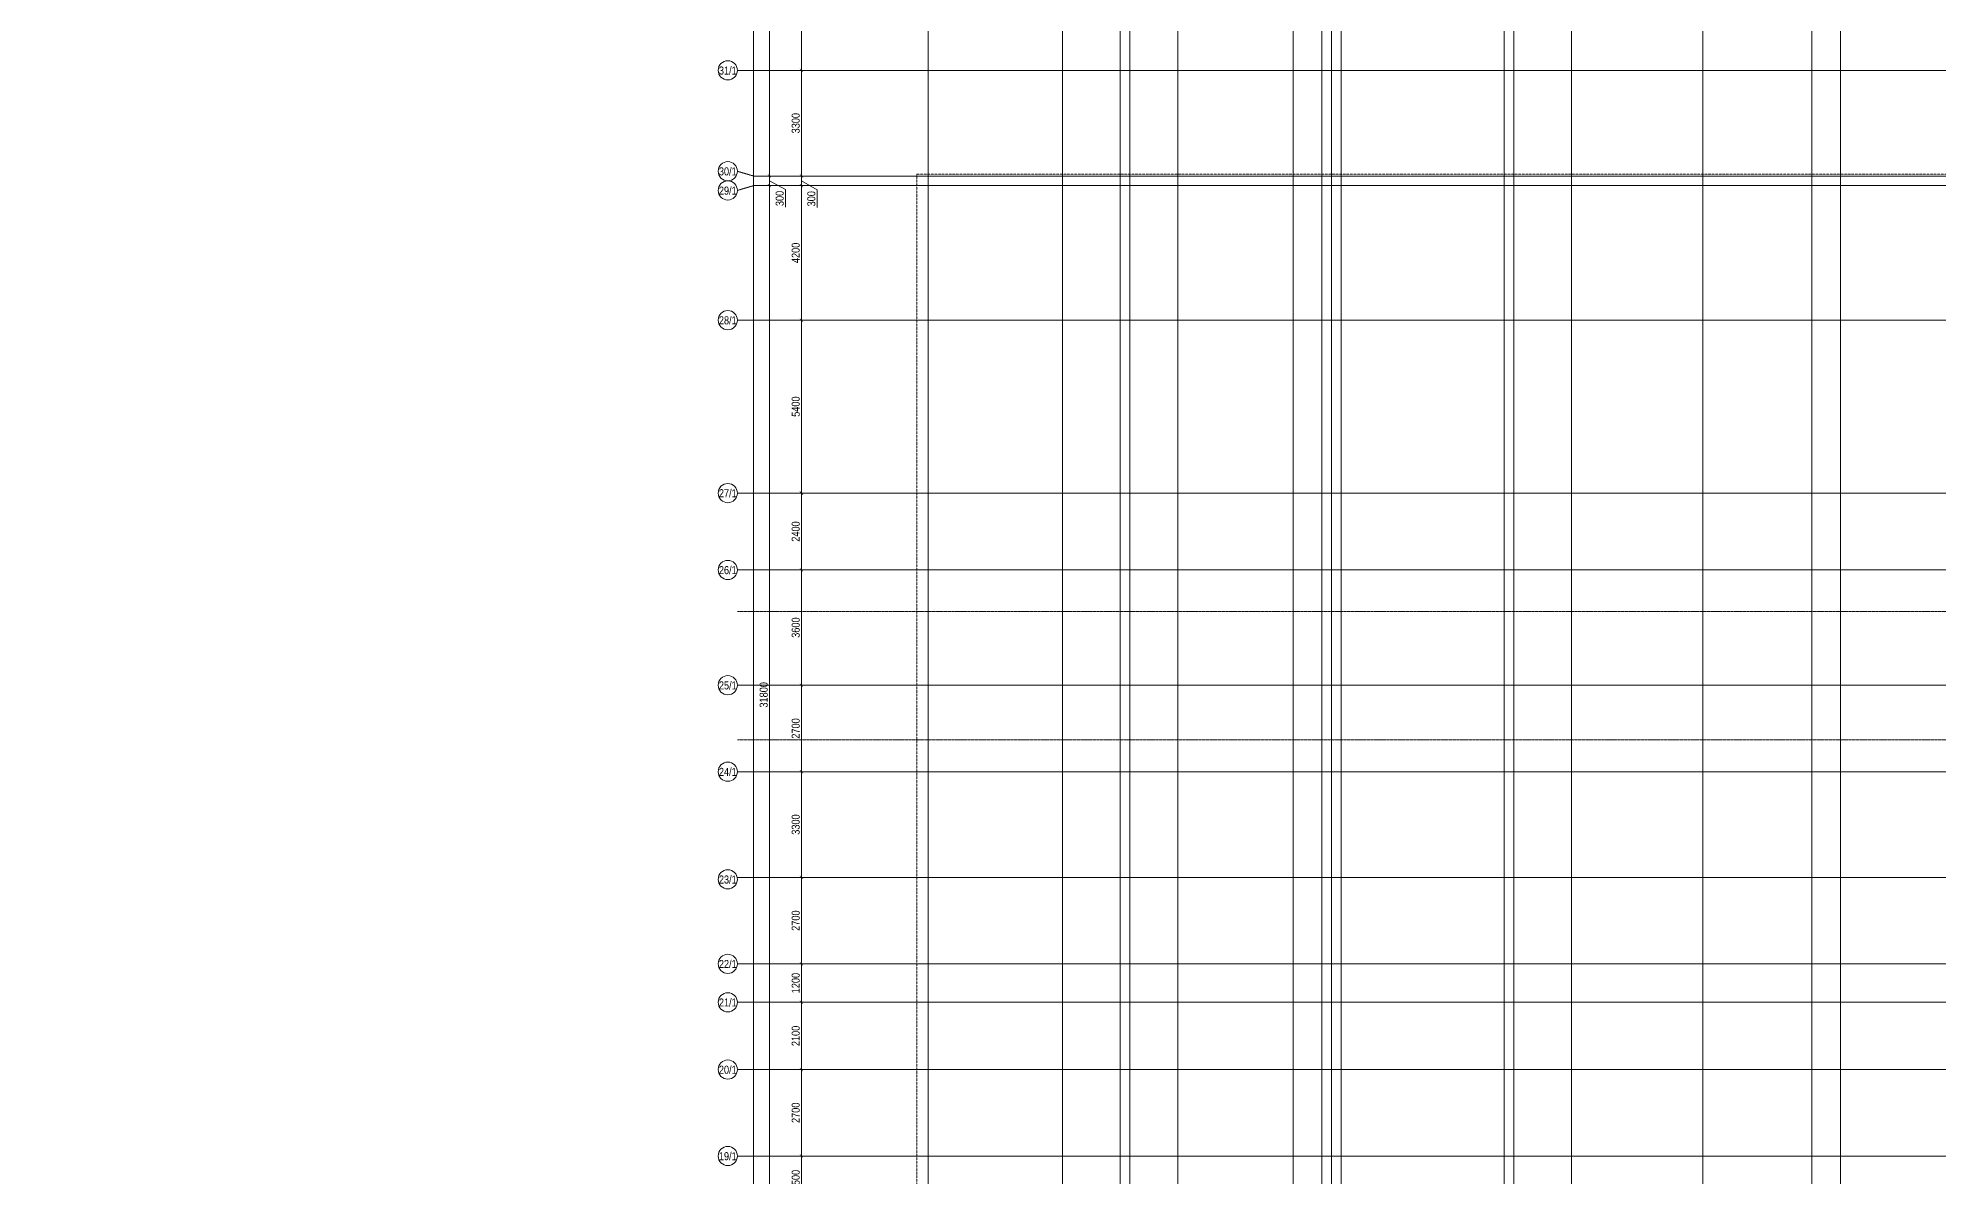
# Model space of a CAD drawing. Header units: millimetres. Extents: x -328335 to 1460319, y -208171 to 164069.
# Drawn here: x 272974 to 332320, y 69545 to 105110 of the extents above; entities that cross this region are included whole.
import ezdxf
from ezdxf import colors
from ezdxf.entities.mleader import LeaderData, LeaderLine
from ezdxf.enums import TextEntityAlignment as Align
from ezdxf.math import Vec2, Vec3

# ---------------------------------------------------------------- set-up
doc = ezdxf.new("R2010")
doc.units = ezdxf.units.MM
doc.header["$LTSCALE"] = 0.5
for name, pattern in [('CENTER', [50.8, 31.75, -6.35, 6.35, -6.35]), ('CENTER2', [28.575, 19.05, -3.175, 3.175, -3.175]), ('DASHED', [19.05, 12.7, -6.35])]:
    doc.linetypes.add(name, pattern=pattern)
doc.layers.get('Defpoints').update_dxf_attribs({"color": 140})
doc.layers.add('АР_Делит', color=120, linetype='Continuous', lineweight=0, plot=False)
doc.layers.add('АЦ_Выноски', color=7, linetype='Continuous', lineweight=5)
doc.layers.add('РД_Оси_размер', color=8, linetype='Continuous', lineweight=0)
doc.layers.add('РД_Оси_100', color=7, linetype='Continuous', lineweight=0, true_color=0x525252)
doc.styles.add('style1', font='ARIALN.TTF')
doc.styles.add('ккк', font='isocpeur.ttf', dxfattribs={"width": 0.85, "oblique": 15})
doc.dimstyles.new('Dim100_ареал', dxfattribs={"dimscale": 100, "dimtxt": 2.5, "dimasz": 1, "dimexe": 1, "dimexo": 1, "dimgap": 0.5, "dimtad": 1, "dimzin": 12, "dimdsep": 46, "dimtxsty": 'style1', "dimblk": 'ARCHTICK', "dimcen": 1, "dimdle": 1, "dimaunit": 1, "dimadec": 0, "dimazin": 3, "dimtfac": 1, "dimtmove": 1, "dimatfit": 3, "dimldrblk": 'OPEN30', "dimfxl": 2, "dimfxlon": 1, "dimtolj": 1, "dimtzin": 0, "dimlwd": 5, "dimlwe": 5, "dimarcsym": 0})

# ---------------------------------------------------------------- blocks, each defined once
blk = doc.blocks.new('_Dot')
at = {"color": 0, "linetype": 'ByBlock', "lineweight": -2}
blk.add_line((-0.5, 0), (-1, 0), dxfattribs=at)
at = {"color": 0, "linetype": 'ByBlock', "const_width": 0.5}
blk.add_lwpolyline([(-0.25, 0, 1), (0.25, 0, 1)], format="xyb", close=True, dxfattribs=at)
blk = doc.blocks.new('A-iden')
at = {"linetype": 'Continuous', "lineweight": 5}
blk.add_circle((0, -4), 3, dxfattribs=at)
at = {"color": 0, "linetype": 'Continuous', "lineweight": 20, "style": 'ккк', "width": 0.85}
blk.add_attdef('ID', text='', height=4, dxfattribs=at).set_placement((0.31, -3.85), align=Align.MIDDLE_CENTER)
blk = doc.blocks.new('_ArchTick')
at = {"color": 0, "linetype": 'ByBlock', "const_width": 0.15}
blk.add_lwpolyline([(-0.5, -0.5), (0.5, 0.5)], dxfattribs=at)
blk = doc.blocks.new('*D215')
at = {"layer": 'Defpoints', "color": 0, "transparency": 16777216}
for p in [(-5455, 134700), (-2955, 134700), (-2955, 0)]:
    blk.add_point(p, dxfattribs=at)
at = {"layer": 'РД_Оси_размер', "color": 0, "lineweight": 5, "transparency": 16777216}
for p, q in [((-5455, -100), (-5455, 134800)), ((-5255, 134700), (-5555, 134700)), ((-5255, 0), (-5555, 0))]:
    blk.add_line(p, q, dxfattribs=at)
at = {"layer": 'РД_Оси_размер', "color": 0, "lineweight": 5, "transparency": 16777216, "xscale": 100, "yscale": 100, "zscale": 100}
for p, rotation in [((-5455, 134700), 90), ((-5455, 0), 270)]:
    blk.add_blockref('_ArchTick', p, dxfattribs=dict(at, rotation=rotation))
at = {"layer": 'РД_Оси_размер', "color": 0, "transparency": 16777216, "insert": (-5633, 67350), "char_height": 250, "attachment_point": 5, "rotation": 90, "style": 'style1'}
blk.add_mtext('\\A1;134700', dxfattribs=at)
blk = doc.blocks.new('_Open30')
at = {"color": 0, "linetype": 'ByBlock', "lineweight": -2}
for p, q in [((-1, 0.27), (0, 0)), ((0, 0), (-1, -0.27)), ((0, 0), (-1, 0))]:
    blk.add_line(p, q, dxfattribs=at)
blk = doc.blocks.new('*D231')
at = {"layer": 'Defpoints', "color": 0, "transparency": 16777216}
for p in [(-3955, 70200), (-2955, 70200), (-2955, 68700)]:
    blk.add_point(p, dxfattribs=at)
at = {"layer": 'РД_Оси_размер', "color": 0, "lineweight": 5, "transparency": 16777216}
for p, q in [((-3755, 70200), (-4055, 70200)), ((-3955, 68600), (-3955, 70300)), ((-3755, 68700), (-4055, 68700))]:
    blk.add_line(p, q, dxfattribs=at)
at = {"layer": 'РД_Оси_размер', "color": 0, "lineweight": 5, "transparency": 16777216, "xscale": 100, "yscale": 100, "zscale": 100}
for p, rotation in [((-3955, 70200), 90), ((-3955, 68700), 270)]:
    blk.add_blockref('_ArchTick', p, dxfattribs=dict(at, rotation=rotation))
at = {"layer": 'РД_Оси_размер', "color": 0, "transparency": 16777216, "insert": (-4133, 69450), "char_height": 250, "attachment_point": 5, "rotation": 90, "style": 'style1'}
blk.add_mtext('\\A1;1500', dxfattribs=at)
blk = doc.blocks.new('*D232')
at = {"layer": 'Defpoints', "color": 0, "transparency": 16777216}
for p in [(-3955, 72900), (-2955, 72900), (-2955, 70200)]:
    blk.add_point(p, dxfattribs=at)
at = {"layer": 'РД_Оси_размер', "color": 0, "lineweight": 5, "transparency": 16777216}
for p, q in [((-3955, 70100), (-3955, 73000)), ((-3755, 72900), (-4055, 72900)), ((-3755, 70200), (-4055, 70200))]:
    blk.add_line(p, q, dxfattribs=at)
at = {"layer": 'РД_Оси_размер', "color": 0, "lineweight": 5, "transparency": 16777216, "xscale": 100, "yscale": 100, "zscale": 100}
for p, rotation in [((-3955, 72900), 90), ((-3955, 70200), 270)]:
    blk.add_blockref('_ArchTick', p, dxfattribs=dict(at, rotation=rotation))
at = {"layer": 'РД_Оси_размер', "color": 0, "transparency": 16777216, "insert": (-4133, 71550), "char_height": 250, "attachment_point": 5, "rotation": 90, "style": 'style1'}
blk.add_mtext('\\A1;2700', dxfattribs=at)
blk = doc.blocks.new('*D233')
at = {"layer": 'Defpoints', "color": 0, "transparency": 16777216}
for p in [(-3955, 75000), (-2955, 75000), (-2955, 72900)]:
    blk.add_point(p, dxfattribs=at)
at = {"layer": 'РД_Оси_размер', "color": 0, "lineweight": 5, "transparency": 16777216}
for p, q in [((-3755, 75000), (-4055, 75000)), ((-3955, 72800), (-3955, 75100)), ((-3755, 72900), (-4055, 72900))]:
    blk.add_line(p, q, dxfattribs=at)
at = {"layer": 'РД_Оси_размер', "color": 0, "lineweight": 5, "transparency": 16777216, "xscale": 100, "yscale": 100, "zscale": 100}
for p, rotation in [((-3955, 75000), 90), ((-3955, 72900), 270)]:
    blk.add_blockref('_ArchTick', p, dxfattribs=dict(at, rotation=rotation))
at = {"layer": 'РД_Оси_размер', "color": 0, "transparency": 16777216, "insert": (-4133, 73950), "char_height": 250, "attachment_point": 5, "rotation": 90, "style": 'style1'}
blk.add_mtext('\\A1;2100', dxfattribs=at)
blk = doc.blocks.new('*D234')
at = {"layer": 'Defpoints', "color": 0, "transparency": 16777216}
for p in [(-3955, 76200), (-2955, 76200), (-2955, 75000)]:
    blk.add_point(p, dxfattribs=at)
at = {"layer": 'РД_Оси_размер', "color": 0, "lineweight": 5, "transparency": 16777216}
for p, q in [((-3755, 76200), (-4055, 76200)), ((-3955, 74900), (-3955, 76300)), ((-3755, 75000), (-4055, 75000))]:
    blk.add_line(p, q, dxfattribs=at)
at = {"layer": 'РД_Оси_размер', "color": 0, "lineweight": 5, "transparency": 16777216, "xscale": 100, "yscale": 100, "zscale": 100}
for p, rotation in [((-3955, 76200), 90), ((-3955, 75000), 270)]:
    blk.add_blockref('_ArchTick', p, dxfattribs=dict(at, rotation=rotation))
at = {"layer": 'РД_Оси_размер', "color": 0, "transparency": 16777216, "insert": (-4133, 75600), "char_height": 250, "attachment_point": 5, "rotation": 90, "style": 'style1'}
blk.add_mtext('\\A1;1200', dxfattribs=at)
blk = doc.blocks.new('*D235')
at = {"layer": 'Defpoints', "color": 0, "transparency": 16777216}
for p in [(-3955, 78900), (-2955, 78900), (-2955, 76200)]:
    blk.add_point(p, dxfattribs=at)
at = {"layer": 'РД_Оси_размер', "color": 0, "lineweight": 5, "transparency": 16777216}
for p, q in [((-3955, 76100), (-3955, 79000)), ((-3755, 78900), (-4055, 78900)), ((-3755, 76200), (-4055, 76200))]:
    blk.add_line(p, q, dxfattribs=at)
at = {"layer": 'РД_Оси_размер', "color": 0, "lineweight": 5, "transparency": 16777216, "xscale": 100, "yscale": 100, "zscale": 100}
for p, rotation in [((-3955, 78900), 90), ((-3955, 76200), 270)]:
    blk.add_blockref('_ArchTick', p, dxfattribs=dict(at, rotation=rotation))
at = {"layer": 'РД_Оси_размер', "color": 0, "transparency": 16777216, "insert": (-4133, 77550), "char_height": 250, "attachment_point": 5, "rotation": 90, "style": 'style1'}
blk.add_mtext('\\A1;2700', dxfattribs=at)
blk = doc.blocks.new('*D236')
at = {"layer": 'Defpoints', "color": 0, "transparency": 16777216}
for p in [(-3955, 82200), (-2955, 82200), (-2955, 78900)]:
    blk.add_point(p, dxfattribs=at)
at = {"layer": 'РД_Оси_размер', "color": 0, "lineweight": 5, "transparency": 16777216}
for p, q in [((-3755, 82200), (-4055, 82200)), ((-3955, 78800), (-3955, 82300)), ((-3755, 78900), (-4055, 78900))]:
    blk.add_line(p, q, dxfattribs=at)
at = {"layer": 'РД_Оси_размер', "color": 0, "lineweight": 5, "transparency": 16777216, "xscale": 100, "yscale": 100, "zscale": 100}
for p, rotation in [((-3955, 82200), 90), ((-3955, 78900), 270)]:
    blk.add_blockref('_ArchTick', p, dxfattribs=dict(at, rotation=rotation))
at = {"layer": 'РД_Оси_размер', "color": 0, "transparency": 16777216, "insert": (-4133, 80550), "char_height": 250, "attachment_point": 5, "rotation": 90, "style": 'style1'}
blk.add_mtext('\\A1;3300', dxfattribs=at)
blk = doc.blocks.new('*D237')
at = {"layer": 'Defpoints', "color": 0, "transparency": 16777216}
for p in [(-3955, 84900), (-2955, 84900), (-2955, 82200)]:
    blk.add_point(p, dxfattribs=at)
at = {"layer": 'РД_Оси_размер', "color": 0, "lineweight": 5, "transparency": 16777216}
for p, q in [((-3755, 84900), (-4055, 84900)), ((-3955, 82100), (-3955, 85000)), ((-3755, 82200), (-4055, 82200))]:
    blk.add_line(p, q, dxfattribs=at)
at = {"layer": 'РД_Оси_размер', "color": 0, "lineweight": 5, "transparency": 16777216, "xscale": 100, "yscale": 100, "zscale": 100}
for p, rotation in [((-3955, 84900), 90), ((-3955, 82200), 270)]:
    blk.add_blockref('_ArchTick', p, dxfattribs=dict(at, rotation=rotation))
at = {"layer": 'РД_Оси_размер', "color": 0, "transparency": 16777216, "insert": (-4133, 83550), "char_height": 250, "attachment_point": 5, "rotation": 90, "style": 'style1'}
blk.add_mtext('\\A1;2700', dxfattribs=at)
blk = doc.blocks.new('*D238')
at = {"layer": 'Defpoints', "color": 0, "transparency": 16777216}
for p in [(-3955, 88500), (-2955, 88500), (-2955, 84900)]:
    blk.add_point(p, dxfattribs=at)
at = {"layer": 'РД_Оси_размер', "color": 0, "lineweight": 5, "transparency": 16777216}
for p, q in [((-3755, 88500), (-4055, 88500)), ((-3955, 84800), (-3955, 88600)), ((-3755, 84900), (-4055, 84900))]:
    blk.add_line(p, q, dxfattribs=at)
at = {"layer": 'РД_Оси_размер', "color": 0, "lineweight": 5, "transparency": 16777216, "xscale": 100, "yscale": 100, "zscale": 100}
for p, rotation in [((-3955, 88500), 90), ((-3955, 84900), 270)]:
    blk.add_blockref('_ArchTick', p, dxfattribs=dict(at, rotation=rotation))
at = {"layer": 'РД_Оси_размер', "color": 0, "transparency": 16777216, "insert": (-4133, 86700), "char_height": 250, "attachment_point": 5, "rotation": 90, "style": 'style1'}
blk.add_mtext('\\A1;3600', dxfattribs=at)
blk = doc.blocks.new('*D239')
at = {"layer": 'Defpoints', "color": 0, "transparency": 16777216}
for p in [(-3955, 90900), (-2955, 90900), (-2955, 88500)]:
    blk.add_point(p, dxfattribs=at)
at = {"layer": 'РД_Оси_размер', "color": 0, "lineweight": 5, "transparency": 16777216}
for p, q in [((-3755, 90900), (-4055, 90900)), ((-3955, 88400), (-3955, 91000)), ((-3755, 88500), (-4055, 88500))]:
    blk.add_line(p, q, dxfattribs=at)
at = {"layer": 'РД_Оси_размер', "color": 0, "lineweight": 5, "transparency": 16777216, "xscale": 100, "yscale": 100, "zscale": 100}
for p, rotation in [((-3955, 90900), 90), ((-3955, 88500), 270)]:
    blk.add_blockref('_ArchTick', p, dxfattribs=dict(at, rotation=rotation))
at = {"layer": 'РД_Оси_размер', "color": 0, "transparency": 16777216, "insert": (-4133, 89700), "char_height": 250, "attachment_point": 5, "rotation": 90, "style": 'style1'}
blk.add_mtext('\\A1;2400', dxfattribs=at)
blk = doc.blocks.new('*D240')
at = {"layer": 'Defpoints', "color": 0, "transparency": 16777216}
for p in [(-3955, 96300), (-2955, 96300), (-2955, 90900)]:
    blk.add_point(p, dxfattribs=at)
at = {"layer": 'РД_Оси_размер', "color": 0, "lineweight": 5, "transparency": 16777216}
for p, q in [((-3755, 96300), (-4055, 96300)), ((-3955, 90800), (-3955, 96400)), ((-3755, 90900), (-4055, 90900))]:
    blk.add_line(p, q, dxfattribs=at)
at = {"layer": 'РД_Оси_размер', "color": 0, "lineweight": 5, "transparency": 16777216, "xscale": 100, "yscale": 100, "zscale": 100}
for p, rotation in [((-3955, 96300), 90), ((-3955, 90900), 270)]:
    blk.add_blockref('_ArchTick', p, dxfattribs=dict(at, rotation=rotation))
at = {"layer": 'РД_Оси_размер', "color": 0, "transparency": 16777216, "insert": (-4133, 93600), "char_height": 250, "attachment_point": 5, "rotation": 90, "style": 'style1'}
blk.add_mtext('\\A1;5400', dxfattribs=at)
blk = doc.blocks.new('*D241')
at = {"layer": 'Defpoints', "color": 0, "transparency": 16777216}
for p in [(-3955, 100500), (-2955, 100500), (-2955, 96300)]:
    blk.add_point(p, dxfattribs=at)
at = {"layer": 'РД_Оси_размер', "color": 0, "lineweight": 5, "transparency": 16777216}
for p, q in [((-3755, 100500), (-4055, 100500)), ((-3955, 96200), (-3955, 100600)), ((-3755, 96300), (-4055, 96300))]:
    blk.add_line(p, q, dxfattribs=at)
at = {"layer": 'РД_Оси_размер', "color": 0, "lineweight": 5, "transparency": 16777216, "xscale": 100, "yscale": 100, "zscale": 100}
for p, rotation in [((-3955, 100500), 90), ((-3955, 96300), 270)]:
    blk.add_blockref('_ArchTick', p, dxfattribs=dict(at, rotation=rotation))
at = {"layer": 'РД_Оси_размер', "color": 0, "transparency": 16777216, "insert": (-4133, 98400), "char_height": 250, "attachment_point": 5, "rotation": 90, "style": 'style1'}
blk.add_mtext('\\A1;4200', dxfattribs=at)
blk = doc.blocks.new('*D242')
at = {"layer": 'Defpoints', "color": 0, "transparency": 16777216}
for p in [(-3955, 100800), (-2955, 100800), (-2955, 100500)]:
    blk.add_point(p, dxfattribs=at)
at = {"layer": 'РД_Оси_размер', "color": 0, "lineweight": 5, "transparency": 16777216}
for p, q in [((-3955, 100400), (-3955, 100900)), ((-3755, 100800), (-4055, 100800)), ((-3755, 100500), (-4055, 100500)), ((-3955, 100650), (-3467, 100366)), ((-3467, 100366), (-3467, 99814))]:
    blk.add_line(p, q, dxfattribs=at)
at = {"layer": 'РД_Оси_размер', "color": 0, "lineweight": 5, "transparency": 16777216, "xscale": 100, "yscale": 100, "zscale": 100}
for p, rotation in [((-3955, 100800), 90), ((-3955, 100500), 270)]:
    blk.add_blockref('_ArchTick', p, dxfattribs=dict(at, rotation=rotation))
at = {"layer": 'РД_Оси_размер', "color": 0, "transparency": 16777216, "insert": (-3645, 100090), "char_height": 250, "attachment_point": 5, "rotation": 90, "style": 'style1'}
blk.add_mtext('\\A1;300', dxfattribs=at)
blk = doc.blocks.new('*D243')
at = {"layer": 'Defpoints', "color": 0, "transparency": 16777216}
for p in [(-3955, 104100), (-2955, 104100), (-2955, 100800)]:
    blk.add_point(p, dxfattribs=at)
at = {"layer": 'РД_Оси_размер', "color": 0, "lineweight": 5, "transparency": 16777216}
for p, q in [((-3755, 104100), (-4055, 104100)), ((-3955, 100700), (-3955, 104200)), ((-3755, 100800), (-4055, 100800))]:
    blk.add_line(p, q, dxfattribs=at)
at = {"layer": 'РД_Оси_размер', "color": 0, "lineweight": 5, "transparency": 16777216, "xscale": 100, "yscale": 100, "zscale": 100}
for p, rotation in [((-3955, 104100), 90), ((-3955, 100800), 270)]:
    blk.add_blockref('_ArchTick', p, dxfattribs=dict(at, rotation=rotation))
at = {"layer": 'РД_Оси_размер', "color": 0, "transparency": 16777216, "insert": (-4133, 102450), "char_height": 250, "attachment_point": 5, "rotation": 90, "style": 'style1'}
blk.add_mtext('\\A1;3300', dxfattribs=at)
blk = doc.blocks.new('*D244')
at = {"layer": 'Defpoints', "color": 0, "transparency": 16777216}
for p in [(-3955, 110100), (-2955, 110100), (-2955, 104100)]:
    blk.add_point(p, dxfattribs=at)
at = {"layer": 'РД_Оси_размер', "color": 0, "lineweight": 5, "transparency": 16777216}
for p, q in [((-3755, 110100), (-4055, 110100)), ((-3955, 104000), (-3955, 110200)), ((-3755, 104100), (-4055, 104100))]:
    blk.add_line(p, q, dxfattribs=at)
at = {"layer": 'РД_Оси_размер', "color": 0, "lineweight": 5, "transparency": 16777216, "xscale": 100, "yscale": 100, "zscale": 100}
for p, rotation in [((-3955, 110100), 90), ((-3955, 104100), 270)]:
    blk.add_blockref('_ArchTick', p, dxfattribs=dict(at, rotation=rotation))
at = {"layer": 'РД_Оси_размер', "color": 0, "transparency": 16777216, "insert": (-4133, 107100), "char_height": 250, "attachment_point": 5, "rotation": 90, "style": 'style1'}
blk.add_mtext('\\A1;6000', dxfattribs=at)
blk = doc.blocks.new('*D301')
at = {"layer": 'Defpoints', "color": 0, "transparency": 16777216}
for p in [(-4955, 100500), (-2955, 100500), (-2955, 68700)]:
    blk.add_point(p, dxfattribs=at)
at = {"layer": 'РД_Оси_размер', "color": 0, "lineweight": 5, "transparency": 16777216}
for p, q in [((-4755, 100500), (-5055, 100500)), ((-4955, 68600), (-4955, 100600)), ((-4755, 68700), (-5055, 68700))]:
    blk.add_line(p, q, dxfattribs=at)
at = {"layer": 'РД_Оси_размер', "color": 0, "lineweight": 5, "transparency": 16777216, "xscale": 100, "yscale": 100, "zscale": 100}
for p, rotation in [((-4955, 100500), 90), ((-4955, 68700), 270)]:
    blk.add_blockref('_ArchTick', p, dxfattribs=dict(at, rotation=rotation))
at = {"layer": 'РД_Оси_размер', "color": 0, "transparency": 16777216, "insert": (-5133, 84600), "char_height": 250, "attachment_point": 5, "rotation": 90, "style": 'style1'}
blk.add_mtext('\\A1;31800', dxfattribs=at)
blk = doc.blocks.new('*D302')
at = {"layer": 'Defpoints', "color": 0, "transparency": 16777216}
for p in [(-4955, 100800), (-2955, 100800), (-2955, 100500)]:
    blk.add_point(p, dxfattribs=at)
at = {"layer": 'РД_Оси_размер', "color": 0, "lineweight": 5, "transparency": 16777216}
for p, q in [((-4955, 100400), (-4955, 100900)), ((-4755, 100800), (-5055, 100800)), ((-4755, 100500), (-5055, 100500)), ((-4955, 100650), (-4455, 100376)), ((-4455, 100376), (-4455, 99823))]:
    blk.add_line(p, q, dxfattribs=at)
at = {"layer": 'РД_Оси_размер', "color": 0, "lineweight": 5, "transparency": 16777216, "xscale": 100, "yscale": 100, "zscale": 100}
for p, rotation in [((-4955, 100800), 90), ((-4955, 100500), 270)]:
    blk.add_blockref('_ArchTick', p, dxfattribs=dict(at, rotation=rotation))
at = {"layer": 'РД_Оси_размер', "color": 0, "transparency": 16777216, "insert": (-4633, 100100), "char_height": 250, "attachment_point": 5, "rotation": 90, "style": 'style1'}
blk.add_mtext('\\A1;300', dxfattribs=at)
blk = doc.blocks.new('*D303')
at = {"layer": 'Defpoints', "color": 0, "transparency": 16777216}
for p in [(-4955, 134700), (-2955, 134700), (-2955, 100800)]:
    blk.add_point(p, dxfattribs=at)
at = {"layer": 'РД_Оси_размер', "color": 0, "lineweight": 5, "transparency": 16777216}
for p, q in [((-4955, 100700), (-4955, 134800)), ((-4755, 134700), (-5055, 134700)), ((-4755, 100800), (-5055, 100800))]:
    blk.add_line(p, q, dxfattribs=at)
at = {"layer": 'РД_Оси_размер', "color": 0, "lineweight": 5, "transparency": 16777216, "xscale": 100, "yscale": 100, "zscale": 100}
for p, rotation in [((-4955, 134700), 90), ((-4955, 100800), 270)]:
    blk.add_blockref('_ArchTick', p, dxfattribs=dict(at, rotation=rotation))
at = {"layer": 'РД_Оси_размер', "color": 0, "transparency": 16777216, "insert": (-5133, 117750), "char_height": 250, "attachment_point": 5, "rotation": 90, "style": 'style1'}
blk.add_mtext('\\A1;33900', dxfattribs=at)
blk = doc.blocks.new('СОШ_2200_АР_ОСИ_М100_28.05.24')
at = {"layer": 'АР_Делит', "linetype": 'CENTER2'}
for p, q in [((-5954.958, 87200), (47367.08, 87200)), ((-5954.958, 83200), (47367.08, 83200))]:
    blk.add_line(p, q, dxfattribs=at)
at = {"layer": 'АР_Делит', "color": 5, "linetype": 'DASHED'}
blk.add_lwpolyline([(45245, 68320), (20455, 68320), (20455, 26755), (27955, 26755), (27955, 13145), (-355, 13145), (-355, 100855), (37145, 100855)], dxfattribs=at)
at = {"layer": 'РД_Оси_100', "color": 8, "linetype": 'CENTER', "true_color": 0x808080}
for p, q in [((0, -6155), (0, 139938.679)), ((4200, -6155), (4200, 139938.679)), ((20100, -6155), (20100, 139938.679)), ((24200, -6155), (24200, 139938.679)), ((27600, -6155), (27600, 139938.679)), ((-5954.958, 104100), (119910, 104100)), ((-5954.958, 96300), (119910, 96300)), ((-5954.958, 90900), (119910, 90900)), ((-5954.958, 88500), (119910, 88500)), ((-5954.958, 84900), (119910, 84900)), ((119910, 82200), (-5954.958, 82200)), ((-5954.958, 78900), (119910, 78900)), ((119910, 76200), (-5954.958, 76200)), ((-5954.958, 75000), (119910, 75000)), ((-5954.958, 72900), (95715.503, 72900))]:
    blk.add_line(p, q, dxfattribs=at)
for points in [[(5849.555, 139938.679), (6000, 139538.679), (6000, -6194.559)], [(6300, -6195.83), (6300, 139538.679), (6450, 139938.679)], [(7800, -6155), (7800, 139938.679)], [(11400, 139938.679), (11400, -6155)], [(12000.12, -6155), (12300, -5755), (12300, 139538.679), (12000, 139938.679)], [(12600, -6155), (12600, 139938.679)], [(13200, -6155), (12900, -5755), (12900, 139538.679), (13220.167, 139939.357)], [(17850, 139938.679), (18000, 139538.679), (18000, -6194.092)], [(18300, -6196.31), (18300, 139538.679), (18450, 139938.679)], [(28500, -6155), (28500, 139938.679)], [(119910, 100950), (119410, 100800), (-5454.958, 100800), (-5954.958, 100950)], [(119910, 100350), (119410, 100500), (-5454.958, 100500), (-5954.958, 100350)], [(119910, 70200), (-5954.958, 70200)]]:
    blk.add_lwpolyline(points, dxfattribs=at)
at = {"layer": 'РД_Оси_100', "color": 0}
ref = blk.add_blockref('A-iden', (-6254.958, 104500), dxfattribs=dict(at, xscale=100, yscale=100, zscale=100))
ref.add_attrib('ID', '31/1', dxfattribs={"layer": '0', "linetype": 'Continuous', "height": 250, "style": 'style1'}).set_placement((-6254.958, 104100), align=Align.MIDDLE)
ref = blk.add_blockref('A-iden', (-6254.958, 101350), dxfattribs=dict(at, xscale=100, yscale=100, zscale=100))
ref.add_attrib('ID', '30/1', dxfattribs={"layer": '0', "linetype": 'Continuous', "height": 250, "style": 'style1'}).set_placement((-6254.958, 100950), align=Align.MIDDLE)
ref = blk.add_blockref('A-iden', (-6254.958, 100750), dxfattribs=dict(at, xscale=100, yscale=100, zscale=100))
ref.add_attrib('ID', '29/1', dxfattribs={"layer": '0', "linetype": 'Continuous', "height": 250, "style": 'style1'}).set_placement((-6254.958, 100350), align=Align.MIDDLE)
ref = blk.add_blockref('A-iden', (-6254.958, 96700), dxfattribs=dict(at, xscale=100, yscale=100, zscale=100))
ref.add_attrib('ID', '28/1', dxfattribs={"layer": '0', "linetype": 'Continuous', "height": 250, "style": 'style1'}).set_placement((-6254.958, 96300), align=Align.MIDDLE)
ref = blk.add_blockref('A-iden', (-6254.958, 91300), dxfattribs=dict(at, xscale=100, yscale=100, zscale=100))
ref.add_attrib('ID', '27/1', dxfattribs={"layer": '0', "linetype": 'Continuous', "height": 250, "style": 'style1'}).set_placement((-6254.958, 90900), align=Align.MIDDLE)
ref = blk.add_blockref('A-iden', (-6254.958, 88900), dxfattribs=dict(at, xscale=100, yscale=100, zscale=100))
ref.add_attrib('ID', '26/1', dxfattribs={"layer": '0', "linetype": 'Continuous', "height": 250, "style": 'style1'}).set_placement((-6254.958, 88500), align=Align.MIDDLE)
ref = blk.add_blockref('A-iden', (-6254.958, 85300), dxfattribs=dict(at, xscale=100, yscale=100, zscale=100))
ref.add_attrib('ID', '25/1', dxfattribs={"layer": '0', "linetype": 'Continuous', "height": 250, "style": 'style1'}).set_placement((-6254.958, 84900), align=Align.MIDDLE)
ref = blk.add_blockref('A-iden', (-6254.958, 82600), dxfattribs=dict(at, xscale=100, yscale=100, zscale=100))
ref.add_attrib('ID', '24/1', dxfattribs={"layer": '0', "linetype": 'Continuous', "height": 250, "style": 'style1'}).set_placement((-6254.958, 82200), align=Align.MIDDLE)
ref = blk.add_blockref('A-iden', (-6254.958, 79239.148), dxfattribs=dict(at, xscale=100, yscale=100, zscale=100))
ref.add_attrib('ID', '23/1', dxfattribs={"layer": '0', "linetype": 'Continuous', "height": 250, "style": 'style1'}).set_placement((-6254.958, 78839.148), align=Align.MIDDLE)
ref = blk.add_blockref('A-iden', (-6254.958, 76600), dxfattribs=dict(at, xscale=100, yscale=100, zscale=100))
ref.add_attrib('ID', '22/1', dxfattribs={"layer": '0', "linetype": 'Continuous', "height": 250, "style": 'style1'}).set_placement((-6254.958, 76200), align=Align.MIDDLE)
ref = blk.add_blockref('A-iden', (-6254.958, 75400), dxfattribs=dict(at, xscale=100, yscale=100, zscale=100))
ref.add_attrib('ID', '21/1', dxfattribs={"layer": '0', "linetype": 'Continuous', "height": 250, "style": 'style1'}).set_placement((-6254.958, 75000), align=Align.MIDDLE)
ref = blk.add_blockref('A-iden', (-6254.958, 73300), dxfattribs=dict(at, xscale=100, yscale=100, zscale=100))
ref.add_attrib('ID', '20/1', dxfattribs={"layer": '0', "linetype": 'Continuous', "height": 250, "style": 'style1'}).set_placement((-6254.958, 72900), align=Align.MIDDLE)
ref = blk.add_blockref('A-iden', (-6254.958, 70600), dxfattribs=dict(at, xscale=100, yscale=100, zscale=100))
ref.add_attrib('ID', '19/1', dxfattribs={"layer": '0', "linetype": 'Continuous', "height": 250, "style": 'style1'}).set_placement((-6254.958, 70200), align=Align.MIDDLE)
at = {"layer": 'РД_Оси_размер'}
for base, p1, p2, picture, middle in [((-5454.958, 134700), (-2954.958, 0), (-2954.958, 134700), '*D215', (-5632.601, 67350)), ((-4954.958, 134700), (-2954.958, 100800), (-2954.958, 134700), '*D303', (-5132.601, 117750)), ((-3954.958, 110100), (-2954.958, 104100), (-2954.958, 110100), '*D244', (-4132.601, 107100)), ((-3954.958, 104100), (-2954.958, 100800), (-2954.958, 104100), '*D243', (-4132.601, 102450)), ((-4954.958, 100500), (-2954.958, 68700), (-2954.958, 100500), '*D301', (-5132.601, 84600)), ((-3954.958, 100500), (-2954.958, 96300), (-2954.958, 100500), '*D241', (-4132.601, 98400)), ((-3954.958, 96300), (-2954.958, 90900), (-2954.958, 96300), '*D240', (-4132.601, 93600)), ((-3954.958, 90900), (-2954.958, 88500), (-2954.958, 90900), '*D239', (-4132.601, 89700)), ((-3954.958, 88500), (-2954.958, 84900), (-2954.958, 88500), '*D238', (-4132.601, 86700)), ((-3954.958, 84900), (-2954.958, 82200), (-2954.958, 84900), '*D237', (-4132.601, 83550)), ((-3954.958, 82200), (-2954.958, 78900), (-2954.958, 82200), '*D236', (-4132.601, 80550)), ((-3954.958, 78900), (-2954.958, 76200), (-2954.958, 78900), '*D235', (-4132.601, 77550)), ((-3954.958, 76200), (-2954.958, 75000), (-2954.958, 76200), '*D234', (-4132.601, 75600)), ((-3954.958, 75000), (-2954.958, 72900), (-2954.958, 75000), '*D233', (-4132.601, 73950)), ((-3954.958, 72900), (-2954.958, 70200), (-2954.958, 72900), '*D232', (-4132.601, 71550)), ((-3954.958, 70200), (-2954.958, 68700), (-2954.958, 70200), '*D231', (-4132.601, 69450))]:
    dim = blk.add_linear_dim(base=base, p1=p1, p2=p2, angle=90, dimstyle='Dim100_ареал', dxfattribs=at)
    dim.commit()
    dim.dimension.update_dxf_attribs({"geometry": picture, "text_midpoint": middle})
for base, picture, middle in [((-4954.958, 100800), '*D302', (-4454.958, 100325.718)), ((-3954.958, 100800), '*D242', (-3467.196, 100316.233))]:
    dim = blk.add_linear_dim(base=base, p1=(-2954.958, 100500), p2=(-2954.958, 100800), angle=90, dimstyle='Dim100_ареал', dxfattribs=at)
    dim.commit()
    dim.dimension.update_dxf_attribs({"geometry": picture, "text_midpoint": middle, "dimtype": 160})

msp = doc.modelspace()

# ---------------------------------------------------------------- block references
at = {"layer": 'РД_Оси_100'}
msp.add_blockref('СОШ_2200_АР_ОСИ_М100_28.05.24', (300774.217, 0), dxfattribs=at)

# ---------------------------------------------------------------- leaders
at = {"layer": 'АЦ_Выноски'}
ml = msp.add_multileader_mtext('Standard', dxfattribs=at)
ml.set_content('\\pxa0.66667;Аккустические подвесные \\Pпанели из минерального \\Pстекловолокна. \\P\\pa0.25;%%C800, %%C1200мм.\\P\\pa0.66667;Акцентный цвет: {\\C240;\\c2367469;NSC S 2020-R60B\\Pпривязку см. раздел АИ}', color=256, style='style1')
ml.set_leader_properties(color=256)
ml.set_arrow_properties(name='DOT')
ml.build(insert=Vec2(0, 0))
ml.multileader.update_dxf_attribs({"has_dogleg": 0, "text_left_attachment_type": 6, "text_right_attachment_type": 6, "arrow_head_size": 200, "scale": 100})
ctx = ml.context
ctx.base_point, ctx.scale, ctx.char_height, ctx.arrow_head_size, ctx.landing_gap_size, ctx.plane_origin, ctx.plane_x_axis, ctx.plane_y_axis = Vec3(93032.143, 94242.652), 100, 250, 200, 50, Vec3(100610.13, 100858.648), Vec3(1, 0.00000001), Vec3(-0.00000001, 1)
ctx.left_attachment, ctx.right_attachment = 6, 6
notes = []
notes.append((ctx, [(0, (1, 1, 0), (98625.868, 94242.652), (-1, -0.00000001), 800, [(0, [(100339.612, 94913.963), (101568.863, 96742.148)], 0, [])])]))
ctx.mtext.insert, ctx.mtext.text_direction, ctx.mtext.rotation, ctx.mtext.width, ctx.mtext.line_spacing_factor, ctx.mtext.flow_direction = Vec3(93082.143, 94566.151), Vec3(1, 0.00000001), 0.00000001, 11047.033, 0.8, 5
ml = msp.add_multileader_mtext('Standard', dxfattribs=at)
ml.set_content('Аккустические \\Pподвесные панели\\PПТБ-3 \\Pиз минерального \\Pстекловолокна. \\PRAL 9003\\P1200х600 мм\\P\\pxa0.66667;Потолок RAL 7044', color=256, style='style1')
ml.set_leader_properties(color=256)
ml.set_arrow_properties(name='DOT')
ml.build(insert=Vec2(0, 0))
ml.multileader.update_dxf_attribs({"has_dogleg": 0, "text_left_attachment_type": 6, "text_right_attachment_type": 6, "arrow_head_size": 100, "scale": 100})
ctx = ml.context
ctx.base_point, ctx.scale, ctx.char_height, ctx.arrow_head_size, ctx.landing_gap_size, ctx.plane_origin, ctx.plane_x_axis, ctx.plane_y_axis = Vec3(13691.116, 81918.082), 100, 250, 100, 50, Vec3(-22609.58, 75519.754), Vec3(1, 0.00000001), Vec3(-0.00000001, 1)
ctx.left_attachment, ctx.right_attachment = 6, 6
notes.append((ctx, [(1, (1, 1, 0), (12891.116, 81918.082), (1, 0.00000001), 800, [(3, [(10800, 77221.325), (9600, 79341.128), (8400, 84937.701), (7200, 83399.999)], 0, [])])]))
ctx.mtext.insert, ctx.mtext.text_direction, ctx.mtext.rotation, ctx.mtext.width, ctx.mtext.line_spacing_factor, ctx.mtext.flow_direction = Vec3(13741.116, 82218.082), Vec3(1, 0.00000001), 0.00000001, 11047.033, 0.8, 5
ml = msp.add_multileader_mtext('Standard', dxfattribs=at)
ml.set_content('\\pxa0.66667;Аккустические подвесные \\Pпанели из минерального \\Pстекловолокна. \\P\\pa0.25;%%C800, %%C1200мм.\\P\\pa0.66667;Акцентный цвет: {\\C240;\\c2367469;NSC S 3020-R40B\\Pпривязку см. раздел АИ}', color=256, style='style1')
ml.set_leader_properties(color=256)
ml.set_arrow_properties(name='DOT')
ml.build(insert=Vec2(0, 0))
ml.multileader.update_dxf_attribs({"has_dogleg": 0, "text_left_attachment_type": 6, "text_right_attachment_type": 6, "arrow_head_size": 200, "scale": 100})
ctx = ml.context
ctx.base_point, ctx.scale, ctx.char_height, ctx.arrow_head_size, ctx.landing_gap_size, ctx.plane_origin, ctx.plane_x_axis, ctx.plane_y_axis = Vec3(109399.962, 82480.485), 100, 250, 200, 50, Vec3(116977.949, 89096.481), Vec3(1, 0.00000001), Vec3(-0.00000001, 1)
ctx.left_attachment, ctx.right_attachment = 6, 6
notes.append((ctx, [(1, (1, 1, 0), (108599.962, 82480.485), (1, 0.00000001), 800, [(1, [(105900, 76874.906), (108894.01, 77439.005)], 0, [])])]))
ctx.mtext.insert, ctx.mtext.text_direction, ctx.mtext.rotation, ctx.mtext.width, ctx.mtext.line_spacing_factor, ctx.mtext.flow_direction = Vec3(109449.962, 82803.984), Vec3(1, 0.00000001), 0.00000001, 11047.033, 0.8, 5
for ctx, leaders in notes:
    for number, flags, end, landing, length, lines in leaders:
        leader = LeaderData()
        leader.index, (leader.has_last_leader_line, leader.has_dogleg_vector, leader.attachment_direction) = number, flags
        leader.last_leader_point, leader.dogleg_vector, leader.dogleg_length = Vec3(end), Vec3(landing), length
        for number, points, colour, breaks in lines:
            line = LeaderLine()
            line.index, line.vertices, line.color, line.breaks = number, Vec3.list(points), colors.encode_raw_color(colour), breaks
            leader.lines.append(line)
        ctx.leaders.append(leader)

doc.saveas('drawing.dxf')
